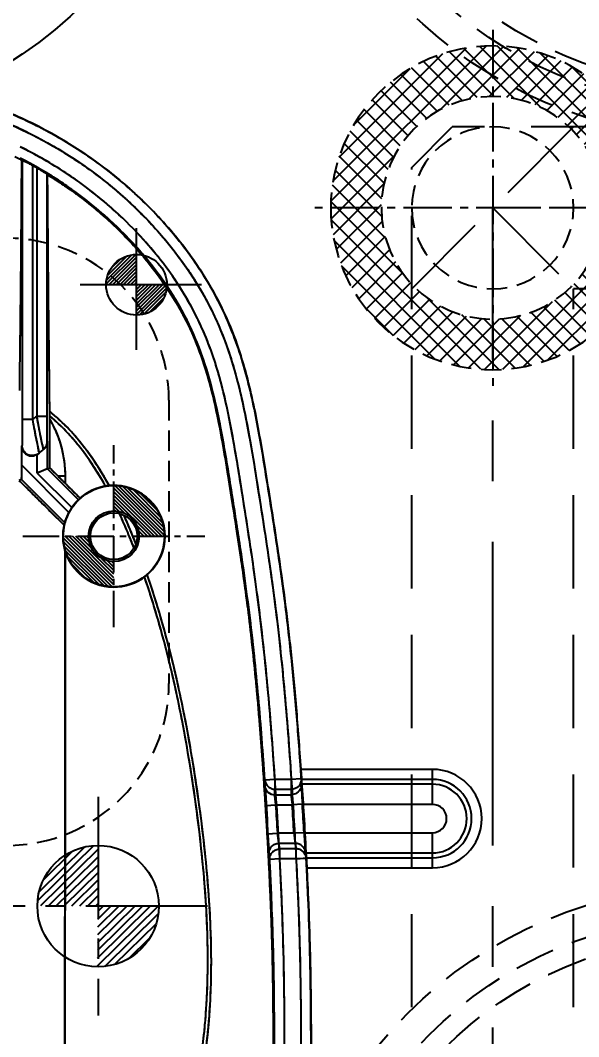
# Model space of a CAD drawing. Header units: millimetres. Extents: x 21466 to 22834, y -21631 to -20664.
# Drawn here: x 22171.7 to 22199.3, y -20996.5 to -20946.3 of the extents above; entities that cross this region are included whole.
import ezdxf

# ---------------------------------------------------------------- set-up
doc = ezdxf.new("R2010")
doc.units = ezdxf.units.MM
doc.header["$LTSCALE"] = 8
for name, pattern in [('CENTER', [2, 1.25, -0.25, 0.25, -0.25]), ('CENTER2', [1.125, 0.75, -0.125, 0.125, -0.125]), ('HIDDEN', [0.375, 0.25, -0.125]), ('HIDDEN2', [0.1875, 0.125, -0.0625])]:
    doc.linetypes.add(name, pattern=pattern)
for name, color, linetype in [('Cav-cor', 30, 'Continuous'), ('PIN', 5, 'Continuous'), ('PRODUCT', 1, 'Continuous'), ('SP', 3, 'Continuous'), ('WT', 4, 'Continuous')]:
    doc.layers.add(name, color=color, linetype=linetype)
doc.styles.get("Standard").update_dxf_attribs({"font": 'txt.shx', "width": 0.8, "bigfont": 'chineset.shx'})

# ---------------------------------------------------------------- blocks, each defined once
blk = doc.blocks.new('20160825.183103')
at = {"layer": 'SP', "linetype": 'CENTER'}
for p, q in [((0, -23), (0, 23)), ((-23, 0), (23, 0))]:
    blk.add_line(p, q, dxfattribs=at)
at = {"layer": 'SP', "linetype": 'HIDDEN'}
for radius in [21.5, 20, 19]:
    blk.add_circle((0, 0), radius, dxfattribs=at)
at = {"layer": 'SP'}
for s, p in [('S', (-7.275, 2.66)), ('P', (5.184, -8.523))]:
    blk.add_text(s, height=5.481, dxfattribs=at).set_placement(p)
at = {"layer": 'SP', "color": 6, "insert": (-1.7, -11.791), "char_height": 4.375, "attachment_point": 5}
blk.add_mtext('%%c40.00', dxfattribs=at)
blk = doc.blocks.new('20150513.114820')
at = {"layer": 'WT', "linetype": 'Continuous'}
h = blk.add_hatch(dxfattribs=at)
h.set_pattern_fill('ANSI37', color=125, scale=5, angle=270, style=0)
h.set_pattern_definition([(315, (23425.0146, -23957.4168), (0.441941738, 0.441941738), []), (45, (23425.0146, -23957.4168), (-0.441941738, 0.441941738), [])])
h.paths.add_polyline_path([(8, 0), (5.5, 0, 1), (-5.5, 0), (-8, 0, -1)])
h.paths.add_polyline_path([(-8, 0), (-5.5, 0, 0.414214), (0, -5.5, 0.414214), (5.5, 0), (8, 0, -0.414214), (0, -8, -0.414214)])
at = {"layer": 'WT', "color": 125, "linetype": 'CENTER2', "ltscale": 0.4}
for p, q in [((0, 8.788), (0, -8.788)), ((8.788, 0), (-8.788, 0))]:
    blk.add_line(p, q, dxfattribs=at)
at = {"layer": 'WT', "color": 125, "linetype": 'HIDDEN2'}
for radius in [8, 5.5, 4]:
    blk.add_circle((0, 0), radius, dxfattribs=at)
blk = doc.blocks.new('20160901.090419')
at = {"layer": 'WT'}
h = blk.add_hatch(dxfattribs=at)
h.set_pattern_fill('ANSI37', color=183, scale=0.2, style=0)
h.paths.add_polyline_path([(-10, 0, -0.414214), (0, 10), (0, 7, 0.414214), (-7, 0)])
h.paths.add_polyline_path([(0, 7), (0, 10, -0.414214), (10, 0), (7, 0, 0.414214)])
h.paths.add_polyline_path([(-10, 0), (-7, 0, 0.414214), (0, -7), (0, -10, -0.414214)])
h.paths.add_polyline_path([(0, -7, 0.414214), (7, 0), (10, 0, -0.414214), (0, -10)])
at = {"layer": 'WT', "color": 183, "linetype": 'CENTER2'}
for p, q in [((0, 15.379), (0, -15.379)), ((15.379, 0), (-15.379, 0))]:
    blk.add_line(p, q, dxfattribs=at)
at = {"layer": 'WT', "color": 183, "linetype": 'HIDDEN'}
for p, q in [((-1, 5.916), (-1, -5.916)), ((-1, 5.916), (1, -5.916)), ((-1, -5.916), (1, 5.916)), ((1, 5.916), (1, -5.916))]:
    blk.add_line(p, q, dxfattribs=at)
for radius in [10, 7, 6]:
    blk.add_circle((0, 0), radius, dxfattribs=at)

msp = doc.modelspace()

# ---------------------------------------------------------------- hatches: boundary and pattern name
at = {"layer": 'PIN', "linetype": 'Continuous'}
h = msp.add_hatch(dxfattribs=at)
h.set_pattern_fill('ANSI31', color=3, angle=90, style=0)
h.set_pattern_definition([(45, (21972.16599, -20973.57198), (0.08838835, -0.08838835), [])])
h.paths.add_polyline_path([(22177.448, -20959.332), (22178.948, -20959.332, -0.414214), (22177.448, -20960.832)])
h.paths.add_polyline_path([(22177.448, -20957.832), (22177.448, -20959.332), (22175.948, -20959.332, -0.414214)])
h = msp.add_hatch(dxfattribs=at)
h.set_pattern_fill('ANSI31', color=216, angle=90, style=0)
h.set_pattern_definition([(135, (21941.61982, -21277.38529), (-0.088388348, -0.088388348), [])])
h.paths.add_polyline_path([(22176.329, -20969.257), (22176.329, -20970.507, -0.414214), (22177.579, -20971.757), (22178.829, -20971.757, 0.414214)])
h.paths.add_polyline_path([(22176.329, -20974.257), (22176.329, -20973.007, -0.414214), (22175.079, -20971.757), (22173.829, -20971.757, 0.414214)])
h = msp.add_hatch(dxfattribs=at)
h.set_pattern_fill('ANSI31', color=133, scale=2.181818, angle=89.5, style=0)
h.set_pattern_definition([(44.5, (21951.47695, -21003.61166), (0.19115707, -0.19452285), [])])
h.paths.add_polyline_path([(22175.548, -20990.032), (22178.548, -20990.058, -0.414214), (22175.522, -20993.032)])
h.paths.add_polyline_path([(22175.574, -20987.032), (22175.548, -20990.032), (22172.548, -20990.006, -0.414214)])

# ---------------------------------------------------------------- linework, layer by layer
at = {"linetype": 'HIDDEN2'}
msp.add_lwpolyline([(22139.048, -20979.032), (22139.048, -20965.032, -0.414214), (22147.048, -20957.032), (22171.048, -20957.032, -0.414214), (22179.048, -20965.032), (22179.048, -20979.032, -0.414214), (22171.048, -20987.032), (22147.048, -20987.032, -0.414214)], format="xyb", close=True, dxfattribs=at)
at = {"color": 8, "linetype": 'HIDDEN', "ltscale": 5}
msp.add_circle((22160.048, -20930.532), 21, dxfattribs=at)
at = {"layer": 'Cav-cor', "color": 241}
for p, q in [((22171.802, -20953.168), (22171.778, -20953.182)), ((22171.778, -20953.182), (22171.778, -20953.182)), ((22171.802, -20953.168), (22171.802, -20965.987)), ((22172.305, -20953.43), (22172.305, -20965.987)), ((22172.514, -20953.547), (22172.514, -20965.846)), ((22173.041, -20953.889), (22173.017, -20953.847)), ((22173.017, -20953.889), (22173.017, -20965.846)), ((22173.041, -20953.889), (22173.041, -20953.889)), ((22172.305, -20965.987), (22171.802, -20965.987)), ((22173.017, -20965.846), (22172.514, -20965.846)), ((22173.161, -20965.985), (22173.161, -20965.81)), ((22171.776, -20968.248), (22171.776, -20967.29)), ((22173.048, -20968.426), (22173.048, -20967.062)), ((22172.545, -20968.634), (22172.545, -20967.716)), ((22174.109, -20970.581), (22171.776, -20968.248)), ((22173.048, -20968.426), (22172.545, -20968.634)), ((22173.048, -20968.426), (22173.16, -20968.379)), ((22173.048, -20968.426), (22174.577, -20969.956)), ((22173.575, -20968.796), (22173.16, -20968.379)), ((22171.771, -20968.954), (22171.644, -20969.007)), ((22173.907, -20971.09), (22171.771, -20968.954)), ((22172.545, -20968.634), (22174.253, -20970.342)), ((22173.919, -20969.14), (22173.575, -20968.796)), ((22173.918, -20968.792), (22173.919, -20969.14)), ((22174.658, -20969.88), (22173.919, -20969.14)), ((22174.658, -20969.88), (22174.577, -20969.956)), ((22173.876, -20971.214), (22173.907, -20971.09)), ((22177.998, -20973.714), (22177.977, -20973.654)), ((22185.565, -20983.274), (22185.521, -20982.658)), ((22185.522, -20982.658), (22185.566, -20983.274)), ((22192.073, -20983.274), (22185.565, -20983.274)), ((22185.566, -20983.274), (22185.584, -20983.533)), ((22185.583, -20983.538), (22185.58, -20983.492)), ((22192.073, -20985.007), (22192.073, -20983.274)), ((22183.78, -20984.063), (22183.788, -20983.792)), ((22183.788, -20983.792), (22184.29, -20983.758)), ((22184.29, -20983.758), (22185.095, -20983.758)), ((22184.29, -20983.758), (22184.29, -20984.259)), ((22185.095, -20983.758), (22185.568, -20983.726)), ((22185.095, -20983.758), (22185.095, -20984.259)), ((22185.588, -20984.001), (22185.592, -20983.886)), ((22192.073, -20984.011), (22185.588, -20984.011)), ((22185.592, -20983.886), (22185.595, -20983.788)), ((22192.073, -20983.772), (22185.595, -20983.772)), ((22185.595, -20983.788), (22185.595, -20983.772)), ((22184.281, -20984.53), (22184.29, -20984.259)), ((22184.281, -20984.53), (22185.086, -20984.53)), ((22184.29, -20984.259), (22185.095, -20984.259)), ((22185.095, -20984.259), (22185.086, -20984.53)), ((22183.836, -20985.063), (22184.338, -20985.031)), ((22184.338, -20985.031), (22185.144, -20985.031)), ((22185.645, -20984.999), (22185.144, -20985.031)), ((22192.073, -20985.007), (22185.644, -20985.007)), ((22183.922, -20986.461), (22184.423, -20986.432)), ((22185.228, -20986.432), (22184.423, -20986.432)), ((22185.73, -20986.403), (22185.228, -20986.432)), ((22185.729, -20986.407), (22192.073, -20986.407)), ((22192.073, -20988.14), (22192.073, -20986.407)), ((22185.292, -20986.932), (22184.487, -20986.932)), ((22184.529, -20987.204), (22184.487, -20986.932)), ((22185.292, -20986.932), (22185.334, -20987.204)), ((22184.027, -20987.731), (22183.986, -20987.46)), ((22185.334, -20987.204), (22184.529, -20987.204)), ((22184.529, -20987.704), (22184.529, -20987.204)), ((22185.334, -20987.704), (22185.334, -20987.204)), ((22185.792, -20987.403), (22192.073, -20987.403)), ((22185.794, -20987.415), (22185.792, -20987.403)), ((22185.812, -20987.529), (22185.794, -20987.415)), ((22185.824, -20987.606), (22185.812, -20987.529)), ((22185.829, -20987.642), (22185.824, -20987.606)), ((22184.529, -20987.704), (22184.027, -20987.731)), ((22185.334, -20987.704), (22184.529, -20987.704)), ((22185.527, -20987.694), (22185.334, -20987.704)), ((22185.334, -20987.704), (22185.358, -20988.162)), ((22185.69, -20987.686), (22185.527, -20987.694)), ((22185.836, -20987.678), (22185.69, -20987.686)), ((22185.829, -20987.642), (22192.073, -20987.642)), ((22185.843, -20987.829), (22185.859, -20988.14)), ((22185.859, -20988.14), (22192.073, -20988.14))]:
    msp.add_line(p, q, dxfattribs=at)
for points in [[(22171.778, -20953.182), (22171.635, -20953.109), (22171.429, -20953.007)], [(22174.31, -20954.732), (22174.107, -20954.587), (22173.904, -20954.446), (22173.7, -20954.309), (22173.495, -20954.175), (22173.29, -20954.043), (22173.083, -20953.915), (22173.041, -20953.889)]]:
    msp.add_lwpolyline(points, dxfattribs=at)
msp.add_circle((22176.329, -20971.757), 1.156, dxfattribs=at)
for centre, radius, start, end in [((22162.908, -20970.494), 20.812, 63.9528, 66.91), ((22162.941, -20970.443), 19.947, 63.0663, 63.9166), ((22162.922, -20970.481), 19.989, 62.8294, 63.0665), ((22162.854, -20970.608), 20.134, 58.6989, 62.8248), ((22162.908, -20970.498), 19.509, 62.8665, 63.1928), ((22165.517, -20965.738), 14.055, 61.1223, 62.7868), ((22162.83, -20970.645), 19.65, 60.4707, 61.1712), ((22162.795, -20970.709), 20.251, 57.3561, 58.7019), ((22162.765, -20970.754), 19.803, 56.6016, 58.7698), ((22162.768, -20970.75), 20.3, 54.2104, 57.3554), ((22162.758, -20970.765), 19.815, 54.2259, 56.602), ((22176.329, -20971.757), 7.035, 122.836, 124.8932), ((22175.826, -20971.756), 6.029, 131.9743, 132.1994), ((22172.278, -20967.29), 0.503, 180.005, 281.97), ((22176.329, -20971.757), 5.527, 128.9092, 132.2032), ((22172.536, -20967.058), 0.511, 308.9137, 359.5059), ((22176.831, -20971.757), 6.03, 128.8673, 129.1354), ((22172.278, -20967.289), 0.503, 302.0692, 312.1899), ((22173.931, -21003.757), 34.963, 90.0204, 90.5823), ((22176.329, -20971.757), 2.513, 167.5313, 131.6747), ((22160.496, -20977.863), 17.817, 28.8899, 29.135), ((22176.329, -20971.757), 2.513, 134.2008, 164.6004), ((22153.159, -20981.481), 25.834, 22.84, 24.8251), ((22148.095, -20983.615), 31.329, 21.089, 22.8411), ((13799.732, -20979.167), 8374.19, 359.7906656, 0.0458345), ((22142.527, -20986.284), 43.143, 3.7102, 4), ((22165.764, -20984.806), 19.859, 3.2866, 3.6609), ((22192.073, -20985.707), 2.433, 270.0016, 89.9984), ((22185.098, -20983.758), 0.5, 328.2216, 340.2353), ((22192.073, -20985.707), 1.935, 270, 90), ((22192.073, -20985.707), 1.696, 270, 90), ((22335.833, -20975.506), 150.489, 183.36217, 183.61968), ((21897.501, -21003.18), 286.908, 3.34063, 3.62037), ((21897.321, -21003.191), 287.591, 3.34071, 3.62027), ((21921.717, -21001.66), 263.951, 3.3074, 3.61199), ((21921.696, -21001.661), 264.473, 3.30642, 3.61026), ((22192.073, -20985.707), 0.7, 270.0016, 89.9984), ((22361.943, -20976.239), 176.507, 183.30265, 183.42002), ((22273.704, -20981.54), 88.109, 183.40175, 183.60637), ((22185.337, -20987.704), 0.499, 24.9718, 36.2711), ((22145.762, -20990.163), 40.149, 2.8875, 3.3372), ((21996.33, -20997.743), 189.772, 2.44646, 2.90051), ((21997.189, -20997.716), 188.913, 2.44927, 2.90539)]:
    msp.add_arc(centre, radius, start, end, dxfattribs=at)
msp.add_ellipse((22171.771, -20968.244), major_axis=(0, 0.711), ratio=0.006171, start_param=-3.139037, end_param=-1.576967, dxfattribs=at)
for points, knots in [([(22185.521, -20982.658), (22185.452, -20981.688), (22185.301, -20979.748), (22185.016, -20976.843), (22184.653, -20973.946), (22184.294, -20971.541), (22183.989, -20969.619), (22183.684, -20967.697), (22183.27, -20965.301), (22182.557, -20962.462), (22181.391, -20959.769), (22179.775, -20957.322), (22177.811, -20955.149), (22175.571, -20953.264), (22173.098, -20951.698), (22170.437, -20950.482), (22168.099, -20949.783), (22166.188, -20949.414), (22164.255, -20949.178), (22162.794, -20949.141), (22161.821, -20949.136)], [0, 0, 0, 0, 0.0625, 0.125001, 0.187501, 0.250003, 0.281253, 0.3125, 0.375013, 0.437524, 0.500047, 0.562557, 0.625068, 0.687566, 0.750055, 0.812534, 0.875005, 0.906259, 0.93751, 1, 1, 1, 1]), ([(22172.047, -20951.796), (22173.41, -20952.462), (22175.355, -20953.692), (22177.631, -20955.71), (22179.163, -20957.404), (22180.484, -20959.269), (22181.544, -20961.296), (22182.3, -20963.453), (22182.818, -20965.675), (22183.214, -20967.92), (22183.569, -20970.172), (22183.922, -20972.424), (22184.349, -20975.433), (22184.765, -20979.211), (22184.992, -20982.242), (22185.095, -20983.758)], [0, 0, 0, 0, 0.124848, 0.187372, 0.249892, 0.312401, 0.374899, 0.437392, 0.499896, 0.562408, 0.624923, 0.687437, 0.749951, 0.874973, 1, 1, 1, 1]), ([(22171.764, -20953.463), (22171.756, -20953.928), (22171.752, -20954.935), (22171.74, -20956.468), (22171.729, -20958.022), (22171.713, -20959.877), (22171.687, -20962.043), (22171.667, -20963.721), (22171.658, -20964.557)], [0, 0, 0, 0, 0.126003, 0.272156, 0.414375, 0.546286, 0.773782, 1, 1, 1, 1]), ([(22171.778, -20953.182), (22171.777, -20953.181), (22171.775, -20953.188), (22171.774, -20953.196), (22171.772, -20953.216), (22171.77, -20953.258), (22171.767, -20953.343), (22171.765, -20953.417), (22171.764, -20953.463)], [0, 0, 0, 0, 0.011033, 0.046854, 0.11106, 0.207074, 0.510478, 1, 1, 1, 1]), ([(22171.802, -20953.168), (22171.803, -20953.167), (22171.807, -20953.17), (22171.814, -20953.172), (22171.826, -20953.179), (22171.851, -20953.19), (22171.891, -20953.211), (22171.925, -20953.228), (22171.944, -20953.238)], [0, 0, 0, 0, 0.018923, 0.071108, 0.155435, 0.270702, 0.586874, 1, 1, 1, 1]), ([(22172.514, -20953.547), (22172.575, -20953.582), (22172.663, -20953.632), (22172.777, -20953.699), (22172.852, -20953.744), (22172.916, -20953.783), (22172.967, -20953.813), (22172.996, -20953.836), (22173.014, -20953.843), (22173.017, -20953.847)], [0, 0, 0, 0, 0.356512, 0.523269, 0.674882, 0.805531, 0.908073, 0.974798, 1, 1, 1, 1]), ([(22173.16, -20965.586), (22173.156, -20965.076), (22173.146, -20964.1), (22173.13, -20962.663), (22173.116, -20961.494), (22173.106, -20960.533), (22173.098, -20959.764), (22173.092, -20958.954), (22173.085, -20958.109), (22173.079, -20957.238), (22173.073, -20956.501), (22173.069, -20955.907), (22173.066, -20955.466), (22173.063, -20955.039), (22173.06, -20954.699), (22173.058, -20954.449), (22173.056, -20954.291), (22173.054, -20954.16), (22173.052, -20954.058), (22173.048, -20953.985), (22173.048, -20953.933), (22173.043, -20953.907), (22173.044, -20953.891), (22173.041, -20953.889)], [0, 0, 0, 0, 0.130947, 0.250229, 0.368594, 0.430767, 0.496536, 0.566016, 0.638498, 0.713219, 0.789336, 0.827581, 0.865528, 0.90249, 0.937105, 0.952729, 0.966443, 0.97768, 0.986284, 0.992516, 0.996712, 0.999127, 1, 1, 1, 1]), ([(22184.29, -20983.758), (22184.199, -20982.423), (22183.999, -20979.752), (22183.654, -20976.422), (22183.303, -20973.767), (22183.009, -20971.78), (22182.697, -20969.797), (22182.379, -20967.813), (22182.026, -20965.836), (22181.574, -20963.878), (22180.943, -20961.965), (22180.061, -20960.153), (22178.959, -20958.467), (22177.244, -20956.405), (22175.725, -20955.066), (22174.64, -20954.283)], [0, 0, 0, 0, 0.124995, 0.249987, 0.312486, 0.374984, 0.437482, 0.499981, 0.562478, 0.624986, 0.68749, 0.750023, 0.812563, 0.875111, 1, 1, 1, 1]), ([(22174.31, -20954.732), (22175.238, -20955.4), (22176.546, -20956.527), (22178.066, -20958.239), (22179.077, -20959.629), (22179.936, -20961.119), (22180.614, -20962.699), (22181.112, -20964.344), (22181.488, -20966.017), (22181.792, -20967.706), (22182.067, -20969.398), (22182.332, -20971.092), (22182.679, -20973.35), (22182.988, -20975.613), (22183.237, -20977.88), (22183.459, -20980.151), (22183.68, -20982.999), (22183.9, -20986.424), (22184.076, -20989.851), (22184.182, -20993.282), (22184.205, -20996.714), (22184.178, -21000.146), (22184.13, -21003.578), (22184.095, -21005.866), (22184.083, -21007.01)], [0, 0, 0, 0, 0.062482, 0.093757, 0.125031, 0.1563, 0.187563, 0.218818, 0.250067, 0.281305, 0.312586, 0.343791, 0.375025, 0.437513, 0.468587, 0.499693, 0.562246, 0.624776, 0.687297, 0.749834, 0.812376, 0.874918, 0.937459, 1, 1, 1, 1]), ([(22183.788, -20983.792), (22183.696, -20982.431), (22183.541, -20980.389), (22183.28, -20977.671), (22183.044, -20975.63), (22182.771, -20973.586), (22182.462, -20971.535), (22182.139, -20969.488), (22181.813, -20967.469), (22181.447, -20965.519), (22180.989, -20963.661), (22180.367, -20961.904), (22179.532, -20960.25), (22178.492, -20958.688), (22176.851, -20956.728), (22175.39, -20955.444), (22174.342, -20954.688)], [0, 0, 0, 0, 0.129173, 0.193736, 0.258477, 0.32352, 0.388953, 0.454757, 0.519676, 0.582436, 0.642548, 0.700558, 0.75843, 0.817482, 0.877742, 1, 1, 1, 1]), ([(22171.802, -20965.987), (22171.802, -20966.061), (22171.802, -20966.209), (22171.802, -20966.426), (22171.801, -20966.634), (22171.8, -20966.825), (22171.799, -20966.972), (22171.798, -20967.076), (22171.797, -20967.141), (22171.797, -20967.194), (22171.795, -20967.23), (22171.795, -20967.253), (22171.793, -20967.264), (22171.796, -20967.272), (22171.793, -20967.274)], [0, 0, 0, 0, 0.17366, 0.34389, 0.506431, 0.657178, 0.790683, 0.848688, 0.89934, 0.941162, 0.972681, 0.984177, 0.99265, 1, 1, 1, 1]), ([(22172.305, -20965.987), (22172.361, -20966.309), (22172.46, -20966.84), (22172.574, -20967.367), (22172.618, -20967.576)], [0, 0, 0, 0, 0.605885, 1, 1, 1, 1]), ([(22172.514, -20965.846), (22172.546, -20966.035), (22172.61, -20966.392), (22172.704, -20966.873), (22172.782, -20967.222), (22172.821, -20967.405), (22172.838, -20967.463)], [0, 0, 0, 0, 0.349195, 0.659946, 0.891203, 1, 1, 1, 1]), ([(22173.017, -20965.846), (22173.017, -20965.919), (22173.017, -20966.063), (22173.017, -20966.276), (22173.018, -20966.477), (22173.019, -20966.662), (22173.02, -20966.803), (22173.021, -20966.901), (22173.022, -20966.962), (22173.023, -20967.008), (22173.022, -20967.049), (22173.026, -20967.062), (22173.024, -20967.081), (22173.026, -20967.08)], [0, 0, 0, 0, 0.177612, 0.351077, 0.516169, 0.668158, 0.801067, 0.857992, 0.907035, 0.94692, 0.97638, 0.994313, 1, 1, 1, 1]), ([(22176.059, -20969.188), (22175.682, -20968.512), (22174.838, -20967.206), (22173.757, -20966.078), (22173.16, -20965.586)], [0, 0, 0, 0, 0.500169, 1, 1, 1, 1]), ([(22173.161, -20965.81), (22173.161, -20965.79), (22173.161, -20965.715), (22173.161, -20965.641), (22173.16, -20965.586)], [0, 0, 0, 0, 0.270001, 1, 1, 1, 1]), ([(22175.918, -20969.278), (22175.556, -20968.631), (22174.751, -20967.378), (22173.726, -20966.289), (22173.161, -20965.81)], [0, 0, 0, 0, 0.500157, 1, 1, 1, 1]), ([(22173.161, -20965.985), (22173.407, -20966.408), (22173.791, -20967.321), (22173.918, -20968.303), (22173.918, -20968.792)], [0, 0, 0, 0, 0.499931, 1, 1, 1, 1]), ([(22171.644, -20969.007), (22171.758, -20969.114), (22172.052, -20969.404), (22172.565, -20969.909), (22173.196, -20970.536), (22173.644, -20970.983), (22173.876, -20971.214)], [0, 0, 0, 0, 0.149179, 0.395221, 0.687503, 1, 1, 1, 1]), ([(22177.124, -21006.907), (22177.876, -21005.771), (22178.872, -21003.956), (22179.814, -21001.366), (22180.341, -20999.336), (22180.702, -20997.25), (22180.916, -20995.124), (22180.991, -20992.974), (22180.93, -20990.091), (22180.612, -20986.488), (22179.985, -20982.189), (22179.12, -20977.925), (22178.314, -20975.134), (22177.843, -20973.762)], [0, 0, 0, 0, 0.119567, 0.180189, 0.241412, 0.30328, 0.365736, 0.428655, 0.491853, 0.618619, 0.745608, 0.872778, 1, 1, 1, 1]), ([(22177.245, -21006.99), (22177.624, -21006.423), (22178.344, -21005.258), (22179.254, -21003.405), (22179.977, -21001.451), (22180.511, -20999.415), (22180.877, -20997.32), (22181.091, -20995.184), (22181.165, -20993.023), (22181.117, -20990.851), (22180.97, -20988.679), (22180.674, -20985.786), (22180.148, -20982.183), (22179.278, -20977.899), (22178.47, -20975.093), (22177.998, -20973.714)], [0, 0, 0, 0, 0.059478, 0.119445, 0.179951, 0.241101, 0.302953, 0.365435, 0.428393, 0.491632, 0.555027, 0.618482, 0.745518, 0.872734, 1, 1, 1, 1]), ([(22183.836, -20985.063), (22183.829, -20984.942), (22183.815, -20984.716), (22183.796, -20984.416), (22183.786, -20984.204), (22183.778, -20984.097), (22183.78, -20984.063)], [0, 0, 0, 0, 0.36383, 0.678253, 0.900393, 1, 1, 1, 1]), ([(22183.78, -20984.063), (22183.788, -20984.186), (22183.903, -20984.433), (22184.158, -20984.53), (22184.281, -20984.53)], [0, 0, 0, 0, 0.499354, 1, 1, 1, 1]), ([(22183.788, -20983.792), (22183.795, -20983.886), (22183.863, -20984.072), (22184.022, -20984.192), (22184.109, -20984.225)], [0, 0, 0, 0, 0.49956, 1, 1, 1, 1]), ([(22185.588, -20984.028), (22185.588, -20984.026), (22185.588, -20984.021), (22185.588, -20984.015), (22185.588, -20984.011)], [0, 0, 0, 0, 0.324982, 1, 1, 1, 1]), ([(22185.603, -20984.332), (22185.601, -20984.297), (22185.596, -20984.195), (22185.589, -20984.094), (22185.588, -20984.028)], [0, 0, 0, 0, 0.35046, 1, 1, 1, 1]), ([(22185.595, -20983.763), (22185.595, -20983.758), (22185.594, -20983.726), (22185.592, -20983.694), (22185.591, -20983.667)], [0, 0, 0, 0, 0.157313, 1, 1, 1, 1]), ([(22184.338, -20985.031), (22184.33, -20984.971), (22184.317, -20984.858), (22184.297, -20984.707), (22184.288, -20984.601), (22184.28, -20984.547), (22184.281, -20984.53)], [0, 0, 0, 0, 0.36291, 0.677319, 0.900128, 1, 1, 1, 1]), ([(22185.559, -20984.199), (22185.525, -20984.294), (22185.394, -20984.467), (22185.188, -20984.53), (22185.086, -20984.53)], [0, 0, 0, 0, 0.499382, 1, 1, 1, 1]), ([(22185.086, -20984.53), (22185.085, -20984.547), (22185.093, -20984.601), (22185.103, -20984.707), (22185.122, -20984.858), (22185.136, -20984.971), (22185.144, -20985.031)], [0, 0, 0, 0, 0.099864, 0.322662, 0.637075, 1, 1, 1, 1]), ([(22183.986, -20987.46), (22183.981, -20987.427), (22183.976, -20987.319), (22183.96, -20987.108), (22183.942, -20986.808), (22183.929, -20986.582), (22183.922, -20986.461)], [0, 0, 0, 0, 0.099813, 0.321924, 0.636244, 1, 1, 1, 1]), ([(22184.487, -20986.932), (22184.482, -20986.916), (22184.477, -20986.861), (22184.461, -20986.756), (22184.444, -20986.605), (22184.43, -20986.492), (22184.423, -20986.432)], [0, 0, 0, 0, 0.100806, 0.323637, 0.637593, 1, 1, 1, 1]), ([(22185.228, -20986.432), (22185.235, -20986.492), (22185.249, -20986.605), (22185.266, -20986.756), (22185.282, -20986.861), (22185.287, -20986.916), (22185.292, -20986.932)], [0, 0, 0, 0, 0.362404, 0.676356, 0.899191, 1, 1, 1, 1]), ([(22183.986, -20987.46), (22183.982, -20987.393), (22184.003, -20987.255), (22184.113, -20987.079), (22184.283, -20986.96), (22184.42, -20986.932), (22184.487, -20986.932)], [0, 0, 0, 0, 0.249522, 0.49937, 0.749592, 1, 1, 1, 1]), ([(22185.793, -20987.403), (22185.788, -20987.371), (22185.783, -20987.263), (22185.774, -20987.156), (22185.77, -20987.082)], [0, 0, 0, 0, 0.310206, 1, 1, 1, 1]), ([(22184.027, -20987.731), (22184.024, -20987.664), (22184.045, -20987.526), (22184.155, -20987.35), (22184.325, -20987.232), (22184.462, -20987.204), (22184.529, -20987.204)], [0, 0, 0, 0, 0.249522, 0.499371, 0.749592, 1, 1, 1, 1]), ([(22182.636, -21032.708), (22182.75, -21031.775), (22182.945, -21029.91), (22183.163, -21027.104), (22183.335, -21024.291), (22183.513, -21021.47), (22183.705, -21018.648), (22183.895, -21015.837), (22184.034, -21013.034), (22184.113, -21010.228), (22184.145, -21007.409), (22184.181, -21004.578), (22184.223, -21001.747), (22184.265, -20997.992), (22184.27, -20993.319), (22184.126, -20989.59), (22184.027, -20987.731)], [0, 0, 0, 0, 0.062581, 0.124928, 0.187434, 0.250309, 0.313267, 0.375844, 0.438001, 0.500183, 0.562849, 0.625811, 0.688764, 0.751468, 0.875944, 1, 1, 1, 1]), ([(22183.135, -21032.768), (22183.249, -21031.835), (22183.445, -21029.965), (22183.663, -21027.153), (22183.836, -21024.338), (22184.012, -21021.524), (22184.205, -21018.71), (22184.394, -21015.896), (22184.536, -21013.08), (22184.614, -21010.26), (22184.648, -21007.44), (22184.682, -21004.62), (22184.725, -21001.801), (22184.768, -20998.041), (22184.773, -20993.34), (22184.628, -20989.582), (22184.529, -20987.704)], [0, 0, 0, 0, 0.062499, 0.124999, 0.1875, 0.25, 0.312501, 0.375002, 0.437502, 0.500002, 0.562503, 0.625003, 0.687504, 0.750005, 0.875004, 1, 1, 1, 1]), ([(22185.832, -20987.672), (22185.832, -20987.668), (22185.831, -20987.658), (22185.83, -20987.649), (22185.829, -20987.642)], [0, 0, 0, 0, 0.360637, 1, 1, 1, 1]), ([(22185.842, -20987.826), (22185.841, -20987.809), (22185.838, -20987.758), (22185.835, -20987.707), (22185.832, -20987.672)], [0, 0, 0, 0, 0.317571, 1, 1, 1, 1]), ([(22185.358, -20988.162), (22185.405, -20989.092), (22185.486, -20990.953), (22185.579, -20994.677), (22185.569, -20998.403), (22185.523, -21002.128), (22185.484, -21004.922), (22185.448, -21007.715), (22185.414, -21010.509), (22185.332, -21013.302), (22185.187, -21016.093), (22185, -21018.88), (22184.808, -21021.668), (22184.634, -21024.456), (22184.462, -21027.245), (22184.247, -21030.031), (22184.052, -21031.884), (22183.94, -21032.808)], [0, 0, 0, 0, 0.062501, 0.125001, 0.25, 0.3125, 0.375, 0.4375, 0.5, 0.562501, 0.625001, 0.687502, 0.750001, 0.812501, 0.875002, 0.937501, 1, 1, 1, 1]), ([(22184.472, -21032.591), (22184.577, -21031.701), (22184.76, -21029.918), (22184.965, -21027.238), (22185.131, -21024.556), (22185.297, -21021.873), (22185.481, -21019.192), (22185.664, -21016.511), (22185.811, -21013.827), (22185.902, -21011.141), (22185.944, -21008.453), (22185.973, -21005.766), (22186.013, -21003.079), (22186.06, -20999.495), (22186.085, -20995.912), (22186.029, -20992.329), (22185.967, -20990.538), (22185.929, -20989.643)], [0, 0, 0, 0, 0.062499, 0.124999, 0.187499, 0.249999, 0.312499, 0.374999, 0.437499, 0.5, 0.5625, 0.625, 0.6875, 0.75, 0.874999, 0.9375, 1, 1, 1, 1]), ([(22185.93, -20989.643), (22186.006, -20991.433), (22186.093, -20995.016), (22186.06, -20999.495), (22186.013, -21003.079), (22185.974, -21005.766), (22185.943, -21008.453), (22185.902, -21011.141), (22185.812, -21013.827), (22185.664, -21016.511), (22185.482, -21019.192), (22185.298, -21021.873), (22185.131, -21024.556), (22184.966, -21027.238), (22184.76, -21029.918), (22184.577, -21031.701), (22184.472, -21032.591)], [0, 0, 0, 0, 0.124997, 0.249997, 0.312497, 0.374997, 0.437498, 0.499998, 0.562499, 0.624999, 0.6875, 0.75, 0.8125, 0.875001, 0.9375, 1, 1, 1, 1])]:
    msp.add_open_spline(points, degree=3, knots=knots, dxfattribs=at)
for points in [[(22173.16, -20968.379), (22173.16, -20967.581), (22173.16, -20966.783), (22173.161, -20965.985)], [(22172.545, -20967.716), (22172.496, -20967.747), (22172.44, -20967.769), (22172.383, -20967.781)], [(22177.421, -20972.135), (22177.234, -20971.656), (22177.036, -20971.181), (22176.823, -20970.712)], [(22185.523, -20984.021), (22185.47, -20984.107), (22185.386, -20984.179), (22185.293, -20984.219)], [(22184.109, -20984.225), (22184.166, -20984.247), (22184.228, -20984.259), (22184.29, -20984.259)], [(22185.293, -20984.219), (22185.231, -20984.245), (22185.162, -20984.259), (22185.095, -20984.259)], [(22185.479, -20986.968), (22185.42, -20986.945), (22185.356, -20986.932), (22185.292, -20986.932)], [(22185.64, -20987.071), (22185.594, -20987.027), (22185.538, -20986.991), (22185.479, -20986.968)], [(22185.75, -20987.226), (22185.724, -20987.168), (22185.686, -20987.114), (22185.64, -20987.071)], [(22185.516, -20987.238), (22185.459, -20987.215), (22185.396, -20987.204), (22185.334, -20987.204)], [(22185.74, -20987.409), (22185.684, -20987.333), (22185.604, -20987.271), (22185.516, -20987.238)]]:
    msp.add_open_spline(points, degree=3, dxfattribs=at)
at = {"layer": 'PIN', "color": 3, "linetype": 'CENTER2'}
for p, q in [((22177.448, -20962.542), (22177.448, -20956.122)), ((22180.658, -20959.332), (22174.238, -20959.332))]:
    msp.add_line(p, q, dxfattribs=at)
at = {"layer": 'PIN', "color": 216, "linetype": 'CENTER2', "ltscale": 0.3}
for p, q in [((22176.329, -20976.257), (22176.329, -20967.257)), ((22171.829, -20971.757), (22180.829, -20971.757))]:
    msp.add_line(p, q, dxfattribs=at)
at = {"layer": 'PIN', "color": 133, "linetype": 'CENTER2'}
for p, q in [((22175.548, -20984.632), (22175.548, -20995.432)), ((22180.948, -20990.032), (22170.148, -20990.032))]:
    msp.add_line(p, q, dxfattribs=at)
at = {"layer": 'PIN', "color": 3, "linetype": 'Continuous'}
msp.add_circle((22177.448, -20959.332), 1.5, dxfattribs=at)
at = {"layer": 'PIN', "color": 216}
for radius in [2.5, 1.25]:
    msp.add_circle((22176.329, -20971.757), radius, dxfattribs=at)
at = {"layer": 'PIN', "color": 133, "linetype": 'Continuous'}
msp.add_circle((22175.548, -20990.032), 3, dxfattribs=at)
at = {"layer": 'PRODUCT'}
for p, q in [((22171.802, -20953.168), (22171.778, -20953.182)), ((22171.802, -20953.168), (22171.802, -20965.987)), ((22172.305, -20953.43), (22172.305, -20965.987)), ((22172.514, -20953.547), (22172.514, -20965.846)), ((22173.017, -20953.847), (22173.017, -20965.846)), ((22173.041, -20953.889), (22173.017, -20953.847)), ((22172.305, -20965.987), (22171.802, -20965.987)), ((22173.017, -20965.846), (22172.514, -20965.846)), ((22171.776, -20968.248), (22171.776, -20967.29)), ((22172.84, -20967.469), (22172.632, -20967.648)), ((22173.048, -20968.426), (22173.048, -20967.062)), ((22172.545, -20968.634), (22172.545, -20967.716)), ((22174.109, -20970.581), (22171.776, -20968.248)), ((22173.048, -20968.426), (22173.16, -20968.379)), ((22173.048, -20968.426), (22174.577, -20969.956)), ((22171.771, -20968.954), (22171.644, -20969.007)), ((22173.907, -20971.09), (22171.771, -20968.954)), ((22172.545, -20968.634), (22174.253, -20970.342)), ((22173.918, -20968.792), (22173.919, -20969.14))]:
    msp.add_line(p, q, dxfattribs=at)
for radius in [2.512, 1.156]:
    msp.add_circle((22176.329, -20971.757), radius, dxfattribs=at)
for radius, start, end in [(7.035, 122.836, 124.8932), (5.527, 129.1354, 131.978)]:
    msp.add_arc((22176.329, -20971.757), radius, start, end, dxfattribs=at)
for points, start_tangent, end_tangent in [([(22160.048, -20949.136), (22161.829, -20949.135), (22163.474, -20949.171), (22164.975, -20949.275), (22166.433, -20949.471), (22167.975, -20949.79), (22169.667, -20950.28), (22171.502, -20950.989), (22173.463, -20951.976), (22175.537, -20953.321), (22177.61, -20955.049), (22179.381, -20956.947), (22180.729, -20958.809), (22181.719, -20960.599), (22182.408, -20962.273), (22182.879, -20963.813), (22183.227, -20965.277), (22183.517, -20966.758), (22183.786, -20968.349), (22184.068, -20970.113), (22184.372, -20972.074), (22184.681, -20974.23), (22184.977, -20976.613), (22185.25, -20979.283), (22185.493, -20982.26), (22185.714, -20985.545), (22185.908, -20989.16), (22186.04, -20993.168), (22186.069, -20997.551), (22186.028, -21001.942), (22185.973, -21005.896), (22185.928, -21009.405), (22185.843, -21012.838), (22185.664, -21016.42), (22185.425, -21020.006), (22185.211, -21023.284), (22185.032, -21026.14), (22184.853, -21028.68), (22184.652, -21030.942), (22184.431, -21032.938)], (1, -0.000012), (-0.12108, -0.992643)), ([(22160.048, -20949.638), (22161.826, -20949.638), (22163.453, -20949.673), (22164.925, -20949.775), (22166.349, -20949.966), (22167.855, -20950.278), (22169.508, -20950.756), (22171.3, -20951.449), (22173.215, -20952.413), (22175.241, -20953.726), (22177.265, -20955.414), (22178.993, -20957.266), (22180.305, -20959.078), (22181.265, -20960.815), (22181.933, -20962.439), (22182.393, -20963.942), (22182.736, -20965.382), (22183.022, -20966.847), (22183.29, -20968.429), (22183.572, -20970.191), (22183.875, -20972.149), (22184.183, -20974.297), (22184.478, -20976.67), (22184.749, -20979.328), (22184.992, -20982.297), (22185.212, -20985.575), (22185.407, -20989.182), (22185.537, -20993.178), (22185.567, -20997.549), (22185.525, -21001.935), (22185.472, -21005.889), (22185.426, -21009.397), (22185.34, -21012.82), (22185.162, -21016.389), (22184.925, -21019.972), (22184.709, -21023.253), (22184.531, -21026.108), (22184.352, -21028.64), (22184.152, -21030.892), (22183.932, -21032.877)], (1, -0.00003), (-0.121079, -0.992643)), ([(22183.135, -21032.768), (22183.319, -21031.135), (22183.488, -21029.335), (22183.642, -21027.352), (22183.788, -21025.123), (22183.941, -21022.658), (22184.112, -21020.075), (22184.279, -21017.594), (22184.421, -21015.293), (22184.526, -21013.049), (22184.596, -21010.761), (22184.637, -21008.341), (22184.669, -21005.712), (22184.71, -21002.808), (22184.748, -20999.623), (22184.764, -20996.238), (22184.728, -20992.949), (22184.636, -20989.974), (22184.511, -20987.367), (22184.374, -20985.044), (22184.225, -20982.83), (22184.053, -20980.603), (22183.847, -20978.338), (22183.597, -20976.06), (22183.331, -20974.001), (22183.072, -20972.219), (22182.817, -20970.566), (22182.546, -20968.859), (22182.229, -20966.986), (22181.806, -20964.907), (22181.133, -20962.587), (22179.977, -20960.092), (22178.154, -20957.515), (22175.979, -20955.337), (22173.796, -20953.707), (22171.706, -20952.524)], (0.120829, 0.992673), (-0.898157, 0.439675)), ([(22171.764, -20953.463), (22171.762, -20953.593), (22171.761, -20953.748), (22171.759, -20953.921), (22171.757, -20954.115), (22171.755, -20954.335), (22171.753, -20954.586), (22171.751, -20954.868), (22171.749, -20955.179), (22171.747, -20955.518), (22171.744, -20955.884), (22171.742, -20956.28), (22171.739, -20956.706), (22171.735, -20957.165), (22171.732, -20957.657), (22171.727, -20958.181), (22171.723, -20958.736), (22171.718, -20959.321), (22171.712, -20959.929), (22171.705, -20960.557), (22171.697, -20961.208), (22171.689, -20961.899), (22171.68, -20962.659), (22171.669, -20963.526), (22171.658, -20964.557)], (-0.018385, -0.999831), (-0.009853, -0.999951)), ([(22171.683, -20953.134), (22171.778, -20953.182)], (0.892446, -0.451155), (0.889937, -0.456083)), ([(22182.636, -21032.708), (22182.757, -21031.664), (22183.129, -21027.482), (22183.398, -21023.282), (22183.677, -21019.055), (22183.941, -21014.857), (22184.096, -21010.68), (22184.157, -21006.463), (22184.215, -21002.226), (22184.258, -20998.01), (22184.242, -20993.824), (22184.12, -20989.657), (22183.897, -20985.475), (22183.604, -20981.284), (22183.212, -20977.104), (22182.668, -20972.914), (22182.346, -20970.807), (22182.01, -20968.698), (22181.234, -20964.682), (22180.69, -20962.843), (22179.959, -20961.117), (22177.84, -20957.923), (22174.985, -20955.172), (22171.706, -20953.085)], (0.120864, 0.992669), (-0.89253, 0.450989)), ([(22171.771, -20953.235), (22171.769, -20953.287), (22171.767, -20953.362), (22171.764, -20953.463)], (-0.06018, -0.998188), (-0.018385, -0.999831)), ([(22171.774, -20953.202), (22171.771, -20953.235)], (-0.070168, -0.997535), (-0.06018, -0.998188)), ([(22171.778, -20953.182), (22171.774, -20953.202)], (-0.586033, 0.810287), (-0.070168, -0.997535)), ([(22171.802, -20953.168), (22171.838, -20953.185), (22171.944, -20953.238), (22172.107, -20953.323), (22172.305, -20953.43)], (0.853445, 0.521183), (0.876065, -0.482192)), ([(22172.514, -20953.547), (22172.305, -20953.43)], (-0.870105, 0.492866), (-0.876065, 0.482192)), ([(22172.514, -20953.547), (22172.715, -20953.663), (22172.877, -20953.759), (22172.981, -20953.824), (22173.017, -20953.847)], (0.870105, -0.492866), (0.490698, -0.87133)), ([(22173.052, -20954.093), (22173.05, -20954.013), (22173.048, -20953.955), (22173.045, -20953.917), (22173.041, -20953.889)], (-0.029552, 0.999563), (-0.955648, -0.29451)), ([(22173.041, -20953.889), (22173.749, -20954.342), (22174.307, -20954.729)], (0.853936, -0.520378), (0.811376, -0.584525)), ([(22173.16, -20965.586), (22173.149, -20964.407), (22173.139, -20963.445), (22173.129, -20962.622), (22173.121, -20961.887), (22173.113, -20961.209), (22173.106, -20960.57), (22173.1, -20959.962), (22173.095, -20959.382), (22173.091, -20958.834), (22173.087, -20958.319), (22173.083, -20957.837), (22173.08, -20957.389), (22173.077, -20956.972), (22173.074, -20956.585), (22173.072, -20956.226), (22173.069, -20955.894), (22173.067, -20955.589), (22173.065, -20955.312), (22173.063, -20955.066), (22173.062, -20954.85), (22173.06, -20954.658), (22173.058, -20954.486), (22173.056, -20954.331), (22173.054, -20954.199), (22173.052, -20954.093)], (-0.008564, 0.999963), (-0.029552, 0.999563)), ([(22174.307, -20954.729), (22174.466, -20954.845), (22175.205, -20955.416), (22175.966, -20956.067), (22176.734, -20956.796), (22177.491, -20957.601), (22178.22, -20958.479), (22178.902, -20959.42), (22179.524, -20960.421), (22180.08, -20961.495), (22180.552, -20962.623), (22180.955, -20963.853), (22181.31, -20965.244), (22181.611, -20966.714), (22181.87, -20968.197), (22182.112, -20969.69), (22182.334, -20971.111), (22182.54, -20972.458), (22182.726, -20973.729), (22182.887, -20974.913), (22183.028, -20976.038), (22183.153, -20977.125), (22183.263, -20978.167), (22183.361, -20979.166), (22183.446, -20980.111), (22183.521, -20981.009), (22183.588, -20981.855), (22183.648, -20982.664), (22183.703, -20983.437), (22183.753, -20984.183), (22183.801, -20984.915), (22183.845, -20985.632), (22183.888, -20986.352), (22183.929, -20987.071), (22183.968, -20987.793), (22184.004, -20988.518), (22184.038, -20989.244), (22184.069, -20989.97), (22184.097, -20990.696), (22184.121, -20991.418), (22184.142, -20992.139), (22184.16, -20992.856), (22184.173, -20993.568), (22184.184, -20994.284), (22184.191, -20995.004), (22184.195, -20995.732), (22184.197, -20996.473), (22184.196, -20997.227), (22184.192, -20997.991), (22184.187, -20998.767), (22184.181, -20999.552), (22184.172, -21000.345), (22184.163, -21001.146), (22184.152, -21001.955), (22184.141, -21002.772), (22184.129, -21003.598), (22184.117, -21004.433), (22184.105, -21005.279), (22184.094, -21006.139), (22184.083, -21007.01)], (0.811376, -0.584525), (-0.010615, -0.999944)), ([(22171.802, -20965.987), (22171.802, -20966.392), (22171.8, -20966.759), (22171.798, -20967.043), (22171.796, -20967.216), (22171.793, -20967.274)], (0, -1), (-0.770376, -0.63759)), ([(22172.305, -20965.987), (22172.403, -20966.525), (22172.497, -20967.001), (22172.572, -20967.36), (22172.618, -20967.576), (22172.632, -20967.648)], (0.172874, -0.984944), (-0.774738, -0.632283)), ([(22172.514, -20965.846), (22172.573, -20966.183), (22172.627, -20966.475), (22172.675, -20966.723), (22172.717, -20966.929), (22172.753, -20967.096), (22172.782, -20967.227), (22172.805, -20967.326), (22172.821, -20967.396), (22172.832, -20967.44), (22172.834, -20967.464)], (0.165976, -0.98613), (0.178272, -0.983981)), ([(22173.017, -20965.846), (22173.017, -20966.096), (22173.018, -20966.315), (22173.018, -20966.503), (22173.019, -20966.66), (22173.02, -20966.789), (22173.021, -20966.891), (22173.022, -20966.968), (22173.023, -20967.022), (22173.024, -20967.057), (22173.026, -20967.08)], (0, -1), (0.77675, 0.629809)), ([(22173.161, -20965.81), (22173.161, -20965.723), (22173.16, -20965.647), (22173.16, -20965.586)], (0.000651, 1), (-0.008564, 0.999963)), ([(22176.096, -20969.255), (22175.118, -20967.7), (22174.13, -20966.496), (22173.16, -20965.586)], (-0.483133, 0.875547), (-0.771634, 0.636066)), ([(22173.16, -20967.062), (22173.16, -20966.797), (22173.161, -20965.985)], (0.00004, 1), (0.00065, 1)), ([(22175.918, -20969.278), (22174.997, -20967.821), (22174.069, -20966.681), (22173.161, -20965.81)], (-0.487252, 0.873261), (-0.763042, 0.646348)), ([(22173.161, -20965.985), (22173.161, -20965.927), (22173.161, -20965.869), (22173.161, -20965.81)], (0.00065, 1), (0.000651, 1)), ([(22173.161, -20965.985), (22173.574, -20966.858), (22173.83, -20967.805), (22173.918, -20968.792)], (0.503779, -0.863833), (0.000819, -1)), ([(22171.793, -20967.274), (22171.785, -20967.282), (22171.776, -20967.29)], (-0.743402, -0.668845), (-0.740768, -0.671761)), ([(22171.807, -20967.465), (22171.776, -20967.29)], (-0.347803, 0.937568), (0, 1)), ([(22172.632, -20967.648), (22172.431, -20967.758), (22172.202, -20967.768), (22171.992, -20967.674), (22171.846, -20967.497), (22171.793, -20967.274)], (-0.743402, -0.668845), (-0.000069, 1)), ([(22172.383, -20967.781), (22172.205, -20967.787), (22172.036, -20967.73), (22171.898, -20967.618), (22171.807, -20967.465)], (-0.978156, -0.207871), (-0.347803, 0.937568)), ([(22172.834, -20967.464), (22172.84, -20967.469)], (0.178272, -0.983981), (0.777304, 0.629125)), ([(22173.026, -20967.08), (22173.004, -20967.226), (22172.94, -20967.36), (22172.84, -20967.469)], (0.000062, -1), (-0.775657, -0.631155)), ([(22172.857, -20967.456), (22172.956, -20967.349)], (0.778142, 0.628088), (0.570719, 0.821146)), ([(22172.956, -20967.349), (22173.022, -20967.216), (22173.048, -20967.062)], (0.570719, 0.821146), (0.008665, 0.999962)), ([(22173.026, -20967.08), (22173.033, -20967.074), (22173.04, -20967.068), (22173.048, -20967.062)], (0.775657, 0.631155), (0.778602, 0.627518)), ([(22173.16, -20968.379), (22173.16, -20967.601), (22173.16, -20967.062)], (0.000323, 1), (0.00004, 1)), ([(22172.545, -20967.716), (22172.383, -20967.781)], (-0.847468, -0.530846), (-0.978156, -0.207871)), ([(22172.545, -20967.716), (22172.581, -20967.691), (22172.616, -20967.662)], (0.847468, 0.530846), (0.740768, 0.671761)), ([(22171.771, -20968.954), (22171.773, -20968.919), (22171.774, -20968.82), (22171.775, -20968.67), (22171.776, -20968.476), (22171.776, -20968.248)], (0.92388, 0.382683), (0, 1)), ([(22173.048, -20968.426), (22173.005, -20968.443), (22172.891, -20968.491), (22172.729, -20968.558), (22172.545, -20968.634)], (-0.92388, -0.382683), (-0.92388, -0.382683)), ([(22173.3, -20968.52), (22173.16, -20968.379)], (-0.705694, 0.708516), (-0.705478, 0.708732)), ([(22173.575, -20968.796), (22173.439, -20968.659), (22173.3, -20968.52)], (-0.706171, 0.708041), (-0.705694, 0.708516)), ([(22171.644, -20969.007), (22171.816, -20969.172)], (0.731874, -0.68144), (0.715797, -0.698309)), ([(22173.918, -20968.794), (22173.803, -20968.794), (22173.689, -20968.795), (22173.575, -20968.796)], (-1, -0.000255), (-0.999949, -0.010061)), ([(22173.919, -20969.14), (22173.804, -20969.025), (22173.689, -20968.91), (22173.575, -20968.796)], (-0.706838, 0.707375), (-0.706172, 0.70804)), ([(22171.816, -20969.172), (22172.134, -20969.484), (22172.588, -20969.933), (22173.172, -20970.512), (22173.829, -20971.168)], (0.715797, -0.698309), (0.707483, -0.706731)), ([(22174.658, -20969.88), (22174.413, -20969.634), (22174.166, -20969.387), (22173.919, -20969.14)], (-0.706858, 0.707355), (-0.706838, 0.707375)), ([(22177.317, -20972.319), (22176.967, -20971.453), (22176.617, -20970.658)], (-0.360954, 0.932584), (-0.419354, 0.907823)), ([(22177.414, -20972.116), (22177.123, -20971.399), (22176.83, -20970.728)], (-0.364224, 0.931311), (-0.412685, 0.910874)), ([(22173.829, -20971.168), (22173.876, -20971.214)], (0.707483, -0.706731), (0.707398, -0.706816)), ([(22173.919, -20972.468), (22173.92, -20977.474), (22173.919, -20982.149), (22173.917, -20986.253), (22173.914, -20990.135), (22173.909, -20994.426), (22173.901, -20999.331), (22173.886, -21004.741), (22173.866, -21009.762)], (0.000327, -1), (-0.00473, -0.999989)), ([(22177.124, -21006.907), (22177.85, -21005.738), (22178.583, -21004.375), (22179.293, -21002.757), (22179.936, -21000.841), (22180.463, -20998.575), (22180.832, -20995.882), (22180.972, -20992.728), (22180.826, -20989.11), (22180.422, -20985.304), (22179.871, -20981.775), (22179.248, -20978.72), (22178.568, -20976.072), (22177.843, -20973.762)], (0.551729, 0.834024), (-0.32489, 0.945752)), ([(22177.245, -21006.99), (22177.983, -21005.821), (22178.728, -21004.455), (22179.452, -21002.831), (22180.107, -21000.9), (22180.644, -20998.606), (22181.014, -20995.873), (22181.146, -20992.688), (22180.989, -20989.055), (22180.577, -20985.23), (22180.018, -20981.68), (22179.389, -20978.617), (22178.704, -20975.964), (22177.977, -20973.654)], (0.556162, 0.831074), (-0.325365, 0.945589))]:
    msp.add_spline(points, degree=3, dxfattribs=dict(at, start_tangent=start_tangent, end_tangent=end_tangent))
at = {"layer": 'WT', "color": 125, "linetype": 'HIDDEN', "ltscale": 2.3}
for p, q in [((22191.048, -20953.532), (22193.048, -20951.532)), ((22199.048, -20951.532), (22191.048, -20959.532)), ((22305.048, -20951.532), (22193.048, -20951.532)), ((22191.048, -21064.032), (22191.048, -20953.532)), ((22195.048, -20955.532), (22199.048, -20959.532)), ((22305.048, -20959.532), (22199.048, -20959.532)), ((22199.048, -21064.032), (22199.048, -20959.532))]:
    msp.add_line(p, q, dxfattribs=at)
at = {"layer": 'WT', "color": 125, "linetype": 'CENTER', "ltscale": 1.5}
for p in [(22335.048, -20955.532), (22195.048, -21083.032)]:
    msp.add_line(p, (22195.048, -20955.532), dxfattribs=at)

# ---------------------------------------------------------------- block references
at = {"layer": 'PIN', "color": 183}
msp.add_blockref('20160901.090419', (22160.048, -21001.532), dxfattribs=at)
at = {"layer": 'SP'}
for p in [(22206.048, -20930.532), (22206.048, -21010.532)]:
    msp.add_blockref('20160825.183103', p, dxfattribs=at)
at = {"layer": 'WT', "xscale": -1, "rotation": -90.00000000000001}
msp.add_blockref('20150513.114820', (22195.048, -20955.532), dxfattribs=at)

doc.saveas('drawing.dxf')
